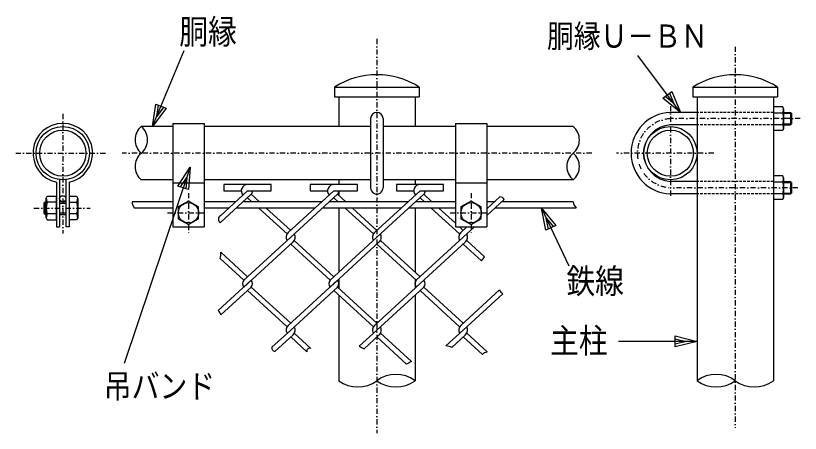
# Model space of a CAD drawing. Units: millimetres, scale not verified. Extents: x -4425 to 4425, y -3150 to 3150.
# Drawn here: x 1036 to 2535, y 671 to 1469 of the extents above; entities that cross this region are included whole.
import ezdxf
from ezdxf.enums import TextEntityAlignment as Align

# ---------------------------------------------------------------- set-up
doc = ezdxf.new("R2010")
doc.units = ezdxf.units.MM
doc.header["$LTSCALE"] = 20
doc.linetypes.add('USER1', pattern=[1.01, 0.5, -0.25, 0.01, -0.25])
doc.linetypes.add('USER3', pattern=[0.375, 0.25, -0.125])
doc.layers.add('0-0_1', color=7, linetype='Continuous', lineweight=25)
doc.layers.add('0-1_0', color=7, linetype='Continuous', lineweight=25)
doc.styles.add('ＭＳ ゴシック', font='')
doc.styles.get('ＭＳ ゴシック').set_extended_font_data('MS Gothic')

# ---------------------------------------------------------------- blocks, each defined once
blk = doc.blocks.new('C94')
at = {"layer": '0-0_1', "color": 4}
blk.add_line((112946.3, 93300.1), (114148.8, 96199.8), dxfattribs=at)
blk.add_lwpolyline([(113462, 93995.6), (112946.3, 93300.1), (113074.1, 94156.5)], close=True, dxfattribs=at)
blk.add_lwpolyline([(113365, 94035.8), (113107.2, 93688.1), (113171.1, 94116.2)], dxfattribs=at)
blk = doc.blocks.new('C95')
at = {"layer": '0-0_1', "color": 4}
blk.add_line((114381.5, 91750.5), (111860.1, 84235.4), dxfattribs=at)
blk.add_lwpolyline([(113915.2, 91020.9), (114381.5, 91750.5), (114313.4, 90887.3)], close=True, dxfattribs=at)
blk.add_lwpolyline([(114014.8, 90987.5), (114247.9, 91352.3), (114213.9, 90920.7)], dxfattribs=at)
blk = doc.blocks.new('C96')
at = {"layer": '0-0_1', "color": 4}
blk.add_line((133117.4, 93840.1), (131488.2, 96012.8), dxfattribs=at)
blk.add_lwpolyline([(132781.5, 94638.1), (133117.4, 93840.1), (132445.5, 94386.2)], close=True, dxfattribs=at)
blk.add_lwpolyline([(132697.5, 94575.1), (132865.4, 94176.1), (132529.5, 94449.2)], dxfattribs=at)
blk = doc.blocks.new('C97')
at = {"layer": '0-0_1', "color": 4}
blk.add_line((127803.1, 90180.1), (128850.4, 87974.2), dxfattribs=at)
blk.add_lwpolyline([(127973.7, 89331.2), (127803.1, 90180.1), (128353.1, 89511.4)], close=True, dxfattribs=at)
blk.add_lwpolyline([(128068.5, 89376.3), (127983.2, 89800.7), (128258.2, 89466.3)], dxfattribs=at)
blk = doc.blocks.new('C98')
at = {"layer": '0-0_1', "color": 4}
blk.add_line((133747.8, 85080.1), (130747.8, 85080.1), dxfattribs=at)
blk.add_lwpolyline([(132907.8, 85290.1), (133747.8, 85080.1), (132907.8, 84870.1)], close=True, dxfattribs=at)
blk.add_lwpolyline([(132907.8, 85185.1), (133327.8, 85080.1), (132907.8, 84975.1)], dxfattribs=at)

msp = doc.modelspace()

# ---------------------------------------------------------------- linework, layer by layer
at = {"layer": '0-0_1', "color": 4, "linetype": 'USER1'}
for p, q in [((1725.81, 1424.76), (1725.81, 670.63)), ((2410.41, 1409.72), (2410.41, 681.04)), ((2286.51, 1296.25), (2286.51, 1116.25)), ((1125.81, 1281.25), (1125.81, 1052.78)), ((2534.77, 1272.24), (2286.51, 1272.24)), ((1035.81, 1206.25), (1215.81, 1206.25)), ((2136.51, 1206.25), (1239.02, 1206.25)), ((2369.46, 1206.25), (2183.46, 1206.25)), ((2530.2, 1140.24), (2286.51, 1140.24)), ((1365.81, 1129.93), (1365.81, 1052.34)), ((1905.81, 1129.93), (1905.81, 1052.34)), ((1070.49, 1101.25), (1177.89, 1101.25)), ((1325.78, 1092.24), (1403.38, 1092.24)), ((1865.78, 1092.24), (1943.38, 1092.24))]:
    msp.add_line(p, q, dxfattribs=at)
at = {"layer": '0-0_1'}
for p, q in [((1644.81, 1332.24), (1806.81, 1332.24)), ((1644.81, 1332.24), (1644.81, 1314.25)), ((1806.81, 1332.24), (1806.81, 1314.25)), ((2329.41, 1332.25), (2329.41, 1314.25)), ((1644.81, 1314.25), (1806.81, 1314.25)), ((1652.91, 1314.25), (1652.91, 1257.24)), ((1798.71, 1314.25), (1798.71, 1257.24)), ((2329.41, 1314.25), (2491.41, 1314.25)), ((2337.51, 1314.25), (2337.51, 771.25)), ((2483.31, 1314.25), (2483.31, 771.25)), ((2501.07, 1294.75), (2483.31, 1294.75)), ((2483.31, 1294.75), (2483.31, 1249.75)), ((2502.81, 1291), (2501.07, 1294.75)), ((2337.51, 1284.25), (2286.51, 1284.25)), ((2483.31, 1283.49), (2501.07, 1283.49)), ((2502.81, 1284.25), (2516.01, 1284.25)), ((2516.01, 1284.25), (2516.01, 1260.24)), ((2516.01, 1284.25), (2517.81, 1282.45)), ((2517.81, 1282.44), (2517.81, 1262.04)), ((1335.81, 1263.24), (1335.81, 1065.24)), ((1335.81, 1263.24), (1395.81, 1263.24)), ((1395.81, 1263.24), (1395.81, 1065.24)), ((1713.81, 1272.24), (1713.81, 1140.24)), ((1737.81, 1272.24), (1737.81, 1140.24)), ((1875.81, 1263.24), (1875.81, 1065.24)), ((1875.81, 1263.24), (1935.81, 1263.24)), ((1935.81, 1263.24), (1935.81, 1065.24)), ((2337.51, 1260.24), (2286.51, 1260.24)), ((2483.31, 1261), (2501.07, 1261)), ((2502.81, 1260.24), (2516.01, 1260.24)), ((2517.81, 1262.04), (2516.01, 1260.24)), ((1335.81, 1257.24), (1275.81, 1257.24)), ((1713.81, 1257.24), (1395.81, 1257.24)), ((1875.81, 1257.24), (1737.81, 1257.24)), ((2100.81, 1257.24), (1935.81, 1257.24)), ((1119.81, 1155.6), (1119.81, 1065.24)), ((1131.81, 1155.6), (1131.81, 1065.24)), ((1335.81, 1155.24), (1275.81, 1155.24)), ((1713.81, 1155.24), (1395.81, 1155.24)), ((1652.91, 1155.24), (1652.91, 1146.13)), ((1875.81, 1155.24), (1737.81, 1155.24)), ((1798.71, 1155.24), (1798.71, 1146.13)), ((2100.81, 1155.24), (1935.81, 1155.24)), ((2501.07, 1162.74), (2483.31, 1162.74)), ((2483.31, 1162.74), (2483.31, 1117.74)), ((2502.81, 1158.99), (2501.07, 1162.74)), ((1137.81, 1150.52), (1137.81, 1065.24)), ((1335.81, 1149.25), (1395.81, 1149.25)), ((1875.81, 1149.25), (1935.81, 1149.25)), ((2337.51, 1152.25), (2286.51, 1152.25)), ((2483.31, 1151.49), (2501.07, 1151.49)), ((2502.81, 1152.25), (2516.01, 1152.25)), ((2516.01, 1152.25), (2516.01, 1128.24)), ((2516.01, 1152.25), (2517.81, 1150.44)), ((2517.81, 1150.44), (2517.81, 1130.04)), ((1426.78, 1086.5), (1478.76, 1134.13)), ((1427.1, 1073.61), (1485.95, 1127.54)), ((1501.55, 1113.24), (1485.95, 1127.54)), ((1556.53, 1054.41), (1643.53, 1134.13)), ((1561.14, 1045.45), (1650.72, 1127.54)), ((1666.32, 1113.24), (1650.72, 1127.54)), ((1652.91, 1134.13), (1652.91, 1125.53)), ((1721.3, 1054.41), (1808.3, 1134.13)), ((1725.91, 1045.45), (1815.49, 1127.54)), ((1798.71, 1126.92), (1798.71, 1125.34)), ((1831.09, 1113.24), (1815.49, 1127.54)), ((2337.51, 1128.24), (2286.51, 1128.24)), ((2483.31, 1129), (2501.07, 1129)), ((2502.81, 1128.24), (2516.01, 1128.24)), ((2516.01, 1128.24), (2517.81, 1130.04)), ((1089.81, 1110.84), (1089.81, 1091.64)), ((1094.31, 1113.24), (1092.21, 1113.24)), ((1113.81, 1112.49), (1096.04, 1112.49)), ((1113.81, 1078.75), (1113.81, 1123.75)), ((1131.81, 1113.24), (1119.81, 1113.24)), ((1131.81, 1113.24), (1131.81, 1089.24)), ((1137.81, 1112.5), (1152.5, 1112.5)), ((1154.31, 1119.76), (1154.31, 1082.73)), ((1335.81, 1113.24), (1258.26, 1113.24)), ((1455.97, 1113.24), (1395.81, 1113.24)), ((1620.74, 1113.24), (1470.35, 1113.24)), ((1487.16, 1113.24), (1478.76, 1120.94)), ((1785.51, 1113.24), (1635.12, 1113.24)), ((1651.93, 1113.24), (1643.53, 1120.94)), ((1816.7, 1113.24), (1799.89, 1113.24)), ((1816.7, 1113.24), (1808.3, 1120.94)), ((1875.81, 1113.24), (1816.92, 1113.24)), ((1935.81, 1099.98), (1960.81, 1122.9)), ((1935.81, 1086.8), (1969.19, 1117.39)), ((1950.28, 1113.24), (1935.81, 1113.24)), ((2100.66, 1113.24), (1964.67, 1113.24)), ((1335.81, 1101.25), (1263.06, 1101.25)), ((1442.87, 1101.25), (1395.81, 1101.25)), ((1607.64, 1101.25), (1457.26, 1101.25)), ((1554.32, 1051.7), (1500.25, 1101.25)), ((1561.14, 1058.64), (1514.64, 1101.25)), ((1772.41, 1101.25), (1622.03, 1101.25)), ((1652.91, 1101.25), (1652.91, 978.55)), ((1719.09, 1051.7), (1665.03, 1101.25)), ((1725.91, 1058.64), (1679.41, 1101.25)), ((1829.8, 1101.25), (1786.8, 1101.25)), ((1798.71, 1101.25), (1798.71, 978.75)), ((1875.81, 1101.25), (1829.79, 1101.25)), ((1883.86, 1051.7), (1829.8, 1101.25)), ((1875.81, 1072.27), (1844.18, 1101.25)), ((1937.18, 1101.25), (1935.81, 1101.25)), ((2106.66, 1101.25), (1951.57, 1101.25)), ((1094.31, 1082.5), (1096.04, 1078.75)), ((1113.81, 1090), (1096.04, 1090)), ((1119.81, 1089.24), (1131.81, 1089.24)), ((1152.5, 1090), (1137.81, 1090)), ((1154.31, 1082.73), (1152, 1078.75)), ((1096.04, 1078.75), (1113.81, 1078.75)), ((1137.81, 1065.24), (1131.81, 1065.24)), ((1152, 1078.75), (1137.81, 1078.75)), ((1335.81, 1065.24), (1395.81, 1065.24)), ((1875.81, 1065.24), (1935.81, 1065.24)), ((1890.68, 1058.64), (1883.47, 1065.24)), ((1886.07, 1054.41), (1897.9, 1065.24)), ((1890.68, 1045.45), (1912.28, 1065.24)), ((1561.14, 1045.45), (1471.56, 963.37)), ((1565.75, 1036.49), (1471.59, 950.21)), ((1567.96, 1039.2), (1643.53, 969.96)), ((1725.91, 1045.45), (1636.33, 963.37)), ((1730.52, 1036.49), (1636.36, 950.21)), ((1732.73, 1039.2), (1808.3, 969.96)), ((1890.68, 1045.45), (1801.1, 963.37)), ((1895.3, 1036.49), (1801.13, 950.21)), ((1897.51, 1039.2), (1931.71, 1007.85)), ((1561.14, 1032.27), (1636.33, 963.37)), ((1725.91, 1032.27), (1801.1, 963.37)), ((1890.68, 1032.27), (1925.46, 1000.4)), ((1426.58, 1004.58), (1471.56, 963.37)), ((1427.56, 1016.87), (1478.76, 969.96)), ((1422.94, 905.63), (1485.92, 963.34)), ((1556.53, 877.06), (1650.69, 963.34)), ((1652.91, 965.37), (1652.91, 948.18)), ((1721.3, 877.06), (1815.46, 963.34)), ((1798.71, 965.57), (1798.71, 947.99)), ((1427.79, 896.89), (1485.95, 950.18)), ((1561.14, 881.28), (1485.95, 950.18)), ((1561.14, 868.1), (1650.72, 950.18)), ((1725.91, 881.28), (1650.72, 950.18)), ((1725.91, 868.1), (1815.49, 950.18)), ((1890.68, 881.28), (1815.49, 950.18)), ((1886.07, 877.06), (1960, 944.8)), ((1554.32, 874.35), (1478.76, 943.59)), ((1719.09, 874.35), (1643.53, 943.59)), ((1652.91, 935), (1652.91, 771.25)), ((1798.71, 934.8), (1798.71, 771.25)), ((1883.86, 874.35), (1808.3, 943.59)), ((1890.68, 868.1), (1966.49, 937.57)), ((1561.14, 868.1), (1525.27, 835.23)), ((1565.75, 859.14), (1531.24, 827.52)), ((1561.14, 854.92), (1591.95, 826.69)), ((1567.96, 861.85), (1599.66, 832.81)), ((1725.91, 868.1), (1692.15, 837.16)), ((1730.52, 859.14), (1701.36, 832.42)), ((1725.91, 854.92), (1782.71, 802.87)), ((1732.73, 861.85), (1791.79, 807.73)), ((1890.68, 868.1), (1857.76, 837.93)), ((1895.29, 859.14), (1868.96, 835.01)), ((1890.68, 854.92), (1927.55, 821.13)), ((1897.51, 861.85), (1936.5, 826.12))]:
    msp.add_line(p, q, dxfattribs=at)
at = {"layer": '0-0_1', "linetype": 'USER3'}
for p, q in [((2483.31, 1284.25), (2337.51, 1284.25)), ((2483.31, 1260.24), (2337.51, 1260.24)), ((2483.31, 1152.25), (2337.51, 1152.25)), ((2483.31, 1128.24), (2337.51, 1128.24))]:
    msp.add_line(p, q, dxfattribs=at)
at = {"layer": '0-0_1', "color": 4}
for p, q in [((2502.81, 1282.45), (2517.81, 1282.45)), ((2502.81, 1262.04), (2517.81, 1262.04)), ((2502.81, 1150.44), (2517.81, 1150.44)), ((2502.81, 1130.04), (2517.81, 1130.04)), ((1089.81, 1110.84), (1094.31, 1110.84)), ((1119.81, 1110.84), (1131.81, 1110.84)), ((1094.31, 1091.64), (1089.81, 1091.64)), ((1131.81, 1091.64), (1119.81, 1091.64))]:
    msp.add_line(p, q, dxfattribs=at)
at = {"layer": '0-0_1'}
for points in [[(2329.41, 1332.25), (2491.41, 1332.25), (2491.41, 1314.25)], [(2502.81, 1291), (2502.81, 1253.5), (2501.07, 1249.75), (2483.31, 1249.75)], [(2502.81, 1158.99), (2502.81, 1121.49), (2501.07, 1117.74), (2483.31, 1117.74)], [(1113.81, 1150.52), (1113.81, 1065.24), (1119.81, 1065.24)], [(1478.76, 1134.13), (1523.76, 1134.13), (1523.76, 1146.13), (1433.76, 1146.13), (1433.76, 1134.13), (1466.76, 1134.13)], [(1643.53, 1134.13), (1688.53, 1134.13), (1688.53, 1146.13), (1598.53, 1146.13), (1598.53, 1134.13), (1631.53, 1134.13)], [(1808.3, 1134.13), (1853.3, 1134.13), (1853.3, 1146.13), (1763.3, 1146.13), (1763.3, 1134.13), (1796.3, 1134.13)], [(1092.21, 1089.24), (1092.21, 1113.24), (1089.81, 1110.84)], [(1094.31, 1082.5), (1094.31, 1120), (1096.04, 1123.75), (1113.81, 1123.75)], [(1137.81, 1123.75), (1152, 1123.75), (1154.31, 1119.76)], [(1089.81, 1091.64), (1092.21, 1089.24), (1094.31, 1089.24)]]:
    msp.add_lwpolyline(points, dxfattribs=at)
for points in [[(1365.81, 1114.76), (1346.31, 1103.5), (1346.31, 1080.99), (1365.81, 1069.73), (1385.31, 1080.99), (1385.31, 1103.5)], [(1905.81, 1114.76), (1886.31, 1103.5), (1886.31, 1080.99), (1905.81, 1069.73), (1925.31, 1080.99), (1925.31, 1103.5)]]:
    msp.add_lwpolyline(points, close=True, dxfattribs=at)
for centre, radius in [((1125.81, 1206.25), 51), ((1125.81, 1206.25), 44.1), ((2286.51, 1206.25), 51), ((2286.51, 1206.25), 44.1), ((1125.81, 1119.25), 6), ((1365.81, 1092.24), 19.5), ((1905.81, 1092.24), 19.5)]:
    msp.add_circle(centre, radius, dxfattribs=at)
for centre, radius, start, end in [((1725.81, 1207.56), 148.69, 56.99119, 123.00874), ((2410.41, 1207.56), 148.69, 56.99119, 123.00874), ((2485.67, 1291), 17.14, 334.02075, 0), ((1725.81, 1272.24), 12, 0, 179.99992), ((2289.51, 1206.25), 78, 92.20398, 267.79602), ((2465.46, 1272.25), 37.34, 342.48123, 17.51965), ((1125.81, 1206.25), 57, 282.15347, 257.84754), ((2289.51, 1206.25), 54, 93.18488, 266.81561), ((2485.67, 1253.5), 17.14, 0, 25.97925), ((2485.67, 1158.99), 17.14, 334.02075, 0), ((1478.76, 1134.13), 12, 90, 222.50017), ((1643.53, 1134.13), 12, 90, 222.50017), ((1725.81, 1140.24), 12, 179.99992, 0), ((1808.3, 1134.13), 12, 90, 222.50017), ((2465.46, 1140.24), 37.34, 342.48123, 17.51965), ((1478.76, 1134.13), 9.72, 317.50034, 0.00269), ((1643.53, 1134.13), 9.72, 317.50034, 0.00269), ((1808.3, 1134.13), 9.72, 317.50034, 0.00269), ((2485.67, 1121.49), 17.14, 0, 25.97925), ((1111.45, 1120), 17.14, 179.99992, 205.98), ((1131.65, 1101.25), 37.34, 162.48158, 197.51996), ((1118.65, 1124.75), 36, 340.09109, 352.02063), ((1118.31, 1101.25), 36, 341.79016, 18.20984), ((1111.45, 1082.5), 17.14, 154.02, 179.99992), ((1118.65, 1077.74), 36, 7.98008, 19.9089), ((1564.74, 1045.45), 12.15, 132.49885, 210.96197), ((1557.54, 1045.45), 12.15, 312.50052, 30.96375), ((1729.51, 1045.45), 12.15, 132.49885, 210.96197), ((1722.32, 1045.45), 12.15, 312.50052, 30.96375), ((1894.28, 1045.45), 12.15, 132.49885, 210.96197), ((1887.09, 1045.45), 12.15, 312.50052, 30.96375), ((1478.76, 956.78), 9.72, 137.50027, 222.49973), ((1478.76, 956.78), 9.72, 317.50034, 42.49967), ((1643.53, 956.78), 9.72, 137.50027, 222.49973), ((1643.53, 956.78), 9.72, 317.50034, 42.49967), ((1808.3, 956.78), 9.72, 137.50027, 222.49973), ((1808.3, 956.78), 9.72, 317.50034, 42.49967), ((1564.74, 868.1), 12.15, 132.49885, 210.96197), ((1557.54, 868.1), 12.15, 312.50052, 30.96375), ((1729.51, 868.1), 12.15, 132.49885, 210.96197), ((1722.32, 868.1), 12.15, 312.50052, 30.96375), ((1894.28, 868.1), 12.15, 132.49885, 210.96197), ((1887.09, 868.1), 12.15, 312.50052, 30.96375)]:
    msp.add_arc(centre, radius, start, end, dxfattribs=at)
at = {"layer": '0-0_1', "color": 4, "linetype": 'USER1'}
msp.add_arc((2289.51, 1206.25), 66, 93.18471, 266.81568, dxfattribs=at)
at = {"layer": '0-0_1', "color": 4}
for centre, radius, start, end in [((1296.9, 1231.75), 33.09, 129.59811, 230.40189), ((1254.71, 1231.75), 33.09, 309.59869, 50.40183), ((2079.71, 1231.75), 33.09, 309.59869, 50.40183), ((1296.9, 1180.74), 33.09, 129.59811, 230.40189), ((2121.9, 1180.74), 33.09, 129.59811, 230.40189), ((2079.71, 1180.74), 33.09, 309.59869, 50.40183), ((1275.77, 1113.29), 17.51, 180.13637, 223.44521), ((1959.98, 1112.51), 10.42, 27.90681, 85.40437), ((2131.45, 1121.14), 31.78, 194.38397, 218.75227), ((1430.17, 1080.14), 7.21, 118.06387, 244.84444), ((1395.67, 1013.22), 32.09, 344.38565, 6.53153), ((1756.75, 1148.35), 224.39, 318.7521, 321.23657), ((1974.69, 951.45), 16.12, 204.3382, 239.43082), ((1403.89, 889.37), 25.05, 17.46593, 40.48205), ((1531.34, 833.76), 6.25, 166.37418, 269.05927), ((1597.6, 827.48), 5.71, 68.83443, 188.02812), ((1716.36, 872.86), 43.14, 235.85553, 249.65021), ((1845.51, 767.98), 71.02, 70.7123, 80.06108), ((1939.42, 810.37), 16.02, 100.50986, 137.79983), ((1953.01, 495.61), 351.29, 117.31705, 118.99714), ((1762.26, 721.89), 61.36, 53.55523, 126.44436), ((2373.96, 721.89), 61.36, 53.55557, 126.4447), ((1689.36, 820.6), 61.36, 233.55563, 306.44443), ((1762.26, 820.6), 61.36, 233.55563, 306.44504), ((2373.96, 820.6), 61.36, 233.55563, 306.44443), ((2446.86, 820.6), 61.36, 233.55563, 306.44504)]:
    msp.add_arc(centre, radius, start, end, dxfattribs=at)

# ---------------------------------------------------------------- block references
at = {"layer": '0-1_0', "xscale": 0.05, "yscale": 0.05}
for name in ['C94', 'C96', 'C95', 'C97', 'C98']:
    msp.add_blockref(name, (-4349.88, -3407.76), dxfattribs=at)

# ---------------------------------------------------------------- texts
at = {"layer": '0-0_1', "color": 4, "style": 'ＭＳ ゴシック', "width": 0.85}
for s, height, p in [('胴縁', 47.36, (1348.29, 1400.62)), ('胴縁Ｕ－ＢＮ', 44.14, (2050.84, 1394.76)), ('鉄線', 47.36, (2087.88, 923.81)), ('主柱', 47.36, (2056.84, 809.78)), ('吊バンド', 45.89, (1204.07, 724.16))]:
    msp.add_text(s, height=height, dxfattribs=at).set_placement(p, align=Align.BOTTOM_LEFT)

doc.saveas('drawing.dxf')
